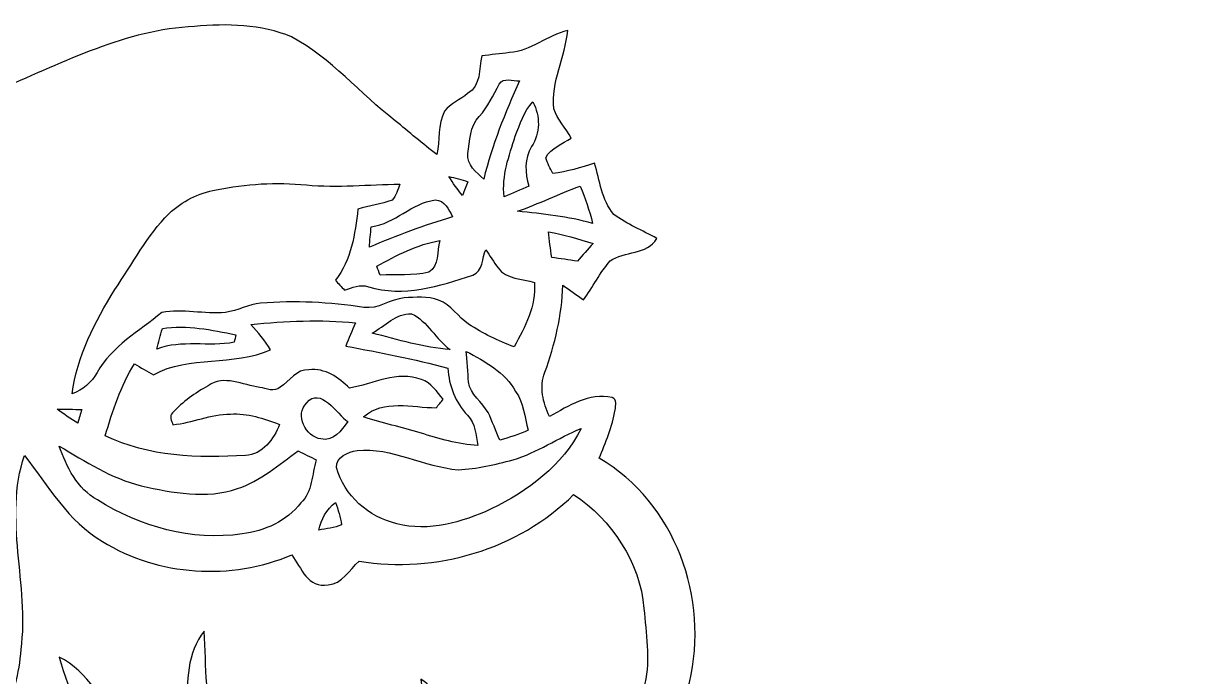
# Model space of a CAD drawing. Header units: centimetres. Extents: x -12.5 to 12.9, y -14.4 to 14.3.
# Drawn here: x -2.39 to 12.89, y 5.81 to 14.29 of the extents above; entities that cross this region are included whole.
import ezdxf

# ---------------------------------------------------------------- set-up
doc = ezdxf.new("R2010")
doc.units = ezdxf.units.CM
doc.header["$MEASUREMENT"] = 0
doc.layers.add('Layer 1', color=7, linetype='Continuous')

msp = doc.modelspace()

# ---------------------------------------------------------------- linework, layer by layer
at = {"layer": 'Layer 1', "color": 251}
for points, knots in [([(-0.16545, 14.25011), (0.25718, 14.2875), (0.70026, 14.27974), (1.09749, 14.11358), (1.09749, 14.11358), (1.61078, 13.837), (1.98684, 13.3791), (2.44193, 13.02491), (2.44193, 13.02491), (2.62396, 12.88027), (2.79717, 12.72434), (2.98485, 12.58641), (2.98485, 12.58641), (3.01943, 12.77161), (2.99649, 12.97552), (3.08187, 13.14838), (3.08187, 13.14838), (3.15983, 13.25069), (3.28789, 13.29655), (3.38349, 13.37945), (3.38349, 13.37945), (3.55988, 13.47717), (3.52707, 13.69907), (3.56799, 13.86734), (3.56799, 13.86734), (3.68617, 13.88357), (3.80682, 13.8938), (3.92536, 13.91073), (3.92536, 13.91073), (4.20546, 13.92449), (4.41501, 14.13933), (4.68312, 14.19578), (4.68312, 14.19578), (4.65279, 13.85041), (4.46193, 13.53185), (4.50286, 13.17907), (4.50286, 13.17907), (4.54801, 13.03761), (4.65984, 12.93001), (4.72934, 12.79984), (4.72934, 12.79984), (4.61433, 12.72293), (4.46511, 12.67354), (4.39773, 12.54372), (4.39773, 12.54372), (4.41889, 12.47211), (4.45594, 12.40649), (4.48874, 12.33946), (4.48874, 12.33946), (4.67431, 12.36451), (4.85528, 12.41425), (5.03237, 12.47493), (5.03237, 12.47493), (5.09764, 12.24844), (5.1241, 11.9955), (5.28179, 11.80924), (5.28179, 11.80924), (5.45183, 11.67836), (5.65538, 11.60074), (5.84165, 11.49632), (5.84165, 11.49632), (5.71112, 11.27689), (5.42184, 11.33792), (5.23487, 11.20458), (5.23487, 11.20458), (5.10046, 11.04971), (5.00768, 10.8652), (4.88985, 10.69834), (4.88985, 10.69834), (4.79989, 10.76113), (4.70994, 10.82463), (4.62068, 10.88743), (4.62068, 10.88743), (4.60763, 10.49972), (4.51732, 10.12119), (4.38573, 9.75783), (4.38573, 9.75783), (4.31165, 9.56769), (4.3628, 9.36378), (4.445, 9.18527), (4.445, 9.18527), (4.69724, 9.32074), (4.95723, 9.49713), (5.26133, 9.43187), (5.26133, 9.43187), (5.32941, 9.4047), (5.30437, 9.32815), (5.29872, 9.27206), (5.29872, 9.27206), (5.2638, 9.05157), (5.17102, 8.84837), (5.09341, 8.64094), (5.09341, 8.64094), (6.07836, 8.07085), (6.52709, 6.81355), (6.26286, 5.72982), (6.26286, 5.72982), (6.18525, 5.40879), (6.01486, 5.12163), (5.87975, 4.82353), (5.87975, 4.82353), (6.03038, 4.64079), (6.19019, 4.45982), (6.28403, 4.23933), (6.28403, 4.23933), (6.36658, 3.99874), (6.36587, 3.73944), (6.35494, 3.48827), (6.35494, 3.48827), (6.61705, 3.40289), (6.88411, 3.29883), (7.07672, 3.09174), (7.07672, 3.09174), (7.23512, 2.92629), (7.31555, 2.70087), (7.48242, 2.54353), (7.48242, 2.54353), (7.69338, 2.41512), (7.96008, 2.43558), (8.18092, 2.32763), (8.18092, 2.32763), (8.40422, 2.2158), (8.60672, 2.06692), (8.82262, 1.94098), (8.82262, 1.94098), (8.98807, 2.13536), (9.13941, 2.34209), (9.32109, 2.52201), (9.32109, 2.52201), (9.45515, 2.60703), (9.62519, 2.63066), (9.73984, 2.74708), (9.73984, 2.74708), (10.03864, 3.09668), (10.18963, 3.53836), (10.31452, 3.97334), (10.31452, 3.97334), (10.35614, 4.1208), (10.43481, 4.28484), (10.59603, 4.32823), (10.59603, 4.32823), (10.8204, 4.37444), (11.05359, 4.32118), (11.26455, 4.24039), (11.26455, 4.24039), (12.23292, 3.82729), (12.88874, 2.73826), (12.74198, 1.68593), (12.74198, 1.68593), (12.73104, 1.56422), (12.6111, 1.49648), (12.50068, 1.47849), (12.50068, 1.47849), (12.29783, 1.46614), (12.09534, 1.59067), (11.89637, 1.50883), (11.89637, 1.50883), (11.63073, 1.40829), (11.35521, 1.31868), (11.11638, 1.1617), (11.11638, 1.1617), (10.95939, 0.96485), (10.85039, 0.73272), (10.69446, 0.53411), (10.69446, 0.53411), (10.61402, 0.27728), (10.6747, -0.02364), (10.52689, -0.26211), (10.52689, -0.26211), (10.40306, -0.50094), (10.16035, -0.62865), (9.95927, -0.78987), (9.95927, -0.78987), (9.84038, -0.91264), (9.76171, -1.06786), (9.66505, -1.20791), (9.66505, -1.20791), (9.25548, -1.15535), (8.95985, -0.81139), (8.55027, -0.76729), (8.55027, -0.76729), (8.35413, -0.77682), (8.17386, -0.87524), (7.98795, -0.93028), (7.98795, -0.93028), (7.74312, -0.98954), (7.58437, -1.19662), (7.38893, -1.33879), (7.38893, -1.33879), (7.41892, -1.96885), (7.58049, -2.5908), (7.52581, -3.22474), (7.52581, -3.22474), (7.48101, -3.5493), (7.33566, -3.86927), (7.09577, -4.0954), (7.09577, -4.0954), (6.84671, -4.29119), (6.54262, -4.39596), (6.26039, -4.53178), (6.26039, -4.53178), (5.71994, -4.77238), (5.1816, -5.01932), (4.62492, -5.22005), (4.62492, -5.22005), (4.34269, -5.31848), (4.0446, -5.36187), (3.76343, -5.46241), (3.76343, -5.46241), (3.4611, -5.59259), (3.35633, -5.93196), (3.19899, -6.19513), (3.19899, -6.19513), (3.07693, -6.3052), (3.18135, -6.42937), (3.2318, -6.53662), (3.2318, -6.53662), (3.43747, -6.90316), (3.55671, -7.31273), (3.63255, -7.72407), (3.63255, -7.72407), (3.65407, -7.9562), (3.75461, -8.24371), (3.56376, -8.43315), (3.56376, -8.43315), (3.27942, -8.74854), (2.99508, -9.06392), (2.70439, -9.37331), (2.70439, -9.37331), (2.54282, -9.52394), (2.62961, -9.77441), (2.60456, -9.96738), (2.60456, -9.96738), (2.59397, -10.22667), (2.33151, -10.40447), (2.35409, -10.67223), (2.35409, -10.67223), (2.31422, -11.09204), (2.47474, -11.49068), (2.70263, -11.83358), (2.70263, -11.83358), (2.88537, -12.12144), (2.83457, -12.50632), (3.06141, -12.77514), (3.06141, -12.77514), (3.43817, -13.21752), (3.25543, -13.99046), (2.73121, -14.23176), (2.73121, -14.23176), (2.35232, -14.41379), (1.89936, -14.40674), (1.50883, -14.26351), (1.50883, -14.26351), (1.29822, -14.18943), (1.08056, -14.09947), (0.94615, -13.91038), (0.94615, -13.91038), (0.83256, -13.7227), (0.79481, -13.50186), (0.69532, -13.30748), (0.69532, -13.30748), (0.46143, -12.84217), (0.04092, -12.51197), (-0.37183, -12.21211), (-0.37183, -12.21211), (-0.36654, -11.95634), (-0.37641, -11.69987), (-0.33373, -11.44693), (-0.33373, -11.44693), (-0.25753, -11.11109), (0.00847, -10.85003), (0.06456, -10.50784), (0.06456, -10.50784), (0.07444, -10.34133), (-0.02328, -10.19492), (-0.11571, -10.06616), (-0.11571, -10.06616), (-0.2861, -9.83474), (-0.42404, -9.5818), (-0.58279, -9.34297), (-0.58279, -9.34297), (-0.73166, -9.52923), (-0.91123, -9.70421), (-1.00401, -9.92717), (-1.00401, -9.92717), (-1.04951, -10.26583), (-1.05445, -10.61014), (-1.06186, -10.95199), (-1.06186, -10.95199), (-1.01776, -11.17036), (-0.85231, -11.34639), (-0.81668, -11.56864), (-0.81668, -11.56864), (-0.78423, -11.83322), (-0.76553, -12.10028), (-0.76165, -12.36733), (-0.76165, -12.36733), (-0.762, -12.43189), (-0.76094, -12.50774), (-0.81351, -12.55501), (-0.81351, -12.55501), (-1.05763, -12.75927), (-1.34303, -12.91449), (-1.55893, -13.15191), (-1.55893, -13.15191), (-1.77483, -13.39497), (-1.97838, -13.65567), (-2.10538, -13.95765), (-2.10538, -13.95765), (-2.74779, -14.08571), (-3.40148, -14.14604), (-4.05483, -14.18167), (-4.05483, -14.18167), (-4.31059, -14.22118), (-4.53319, -14.06842), (-4.7438, -13.95236), (-4.7438, -13.95236), (-4.78402, -13.75304), (-4.82529, -13.55584), (-4.85669, -13.35546), (-4.85669, -13.35546), (-4.48839, -13.09264), (-4.05095, -12.89579), (-3.78742, -12.51303), (-3.78742, -12.51303), (-3.61068, -12.13556), (-3.54965, -11.71681), (-3.46251, -11.31252), (-3.46251, -11.31252), (-3.36938, -10.83592), (-3.30271, -10.32228), (-3.46781, -9.85485), (-3.46781, -9.85485), (-3.69641, -9.27382), (-4.3113, -9.01771), (-4.75051, -8.63071), (-4.75051, -8.63071), (-4.84293, -8.57074), (-4.85281, -8.43915), (-4.84823, -8.3439), (-4.84823, -8.3439), (-4.87504, -7.66163), (-4.84752, -6.96948), (-4.67501, -6.30626), (-4.67501, -6.30626), (-4.94101, -6.08154), (-5.15549, -5.79826), (-5.43736, -5.594), (-5.43736, -5.594), (-5.71288, -5.48852), (-6.00992, -5.43525), (-6.26357, -5.2772), (-6.26357, -5.2772), (-6.93103, -4.93571), (-7.55756, -4.52014), (-8.1347, -4.04178), (-8.1347, -4.04178), (-8.38659, -3.81882), (-8.54957, -3.51719), (-8.76829, -3.26496), (-8.76829, -3.26496), (-9.18774, -2.77566), (-9.5825, -2.2539), (-9.84532, -1.66229), (-9.84532, -1.66229), (-9.94198, -1.28517), (-9.85626, -0.88865), (-9.88836, -0.50553), (-9.88836, -0.50553), (-9.90741, -0.31538), (-10.07004, -0.19509), (-10.19281, -0.06809), (-10.19281, -0.06809), (-10.52019, 0.27517), (-10.93858, 0.57185), (-11.0938, 1.0414), (-11.0938, 1.0414), (-11.22433, 1.37336), (-11.19611, 1.76177), (-11.41765, 2.0574), (-11.41765, 2.0574), (-11.59087, 2.28671), (-11.84875, 2.43029), (-12.07876, 2.59468), (-12.07876, 2.59468), (-12.09322, 2.95875), (-12.11933, 3.32246), (-12.1091, 3.68653), (-12.1091, 3.68653), (-12.10063, 3.90737), (-12.04807, 4.13032), (-12.09111, 4.35046), (-12.09111, 4.35046), (-12.16378, 4.66443), (-12.34934, 4.93395), (-12.48692, 5.22041), (-12.48692, 5.22041), (-12.54478, 5.33718), (-12.51761, 5.47476), (-12.47634, 5.59259), (-12.47634, 5.59259), (-12.38709, 5.8353), (-12.26608, 6.0646), (-12.15637, 6.29849), (-12.15637, 6.29849), (-11.59792, 7.52157), (-11.09874, 8.79934), (-10.2362, 9.8492), (-10.2362, 9.8492), (-10.1159, 10.01959), (-9.88378, 9.98573), (-9.70421, 10.02665), (-9.70421, 10.02665), (-9.13765, 10.09403), (-8.66881, 10.44011), (-8.20491, 10.74138), (-8.20491, 10.74138), (-7.86271, 10.81334), (-7.53075, 10.63872), (-7.21219, 10.53818), (-7.21219, 10.53818), (-6.53627, 10.40447), (-5.83106, 10.51666), (-5.1629, 10.33004), (-5.1629, 10.33004), (-4.86939, 10.281), (-4.60304, 10.14589), (-4.34481, 10.00478), (-4.34481, 10.00478), (-4.12574, 10.87861), (-3.98145, 11.77502), (-3.66007, 12.61921), (-3.66007, 12.61921), (-3.51402, 13.06512), (-3.04941, 13.2715), (-2.65677, 13.45036), (-2.65677, 13.45036), (-1.85385, 13.78726), (-1.05304, 14.20812), (-0.16545, 14.25011), (-0.16545, 14.25011), (-0.16545, 14.25011), (-0.16545, 14.25011), (-0.16545, 14.25011)], [0, 0, 0, 0, 0.00892857, 0.00892857, 0.00892857, 0.00892857, 0.01785714, 0.01785714, 0.01785714, 0.01785714, 0.02678571, 0.02678571, 0.02678571, 0.02678571, 0.03571429, 0.03571429, 0.03571429, 0.03571429, 0.04464286, 0.04464286, 0.04464286, 0.04464286, 0.05357143, 0.05357143, 0.05357143, 0.05357143, 0.0625, 0.0625, 0.0625, 0.0625, 0.07142857, 0.07142857, 0.07142857, 0.07142857, 0.08035714, 0.08035714, 0.08035714, 0.08035714, 0.08928571, 0.08928571, 0.08928571, 0.08928571, 0.09821429, 0.09821429, 0.09821429, 0.09821429, 0.10714286, 0.10714286, 0.10714286, 0.10714286, 0.11607143, 0.11607143, 0.11607143, 0.11607143, 0.125, 0.125, 0.125, 0.125, 0.13392857, 0.13392857, 0.13392857, 0.13392857, 0.14285714, 0.14285714, 0.14285714, 0.14285714, 0.15178571, 0.15178571, 0.15178571, 0.15178571, 0.16071429, 0.16071429, 0.16071429, 0.16071429, 0.16964286, 0.16964286, 0.16964286, 0.16964286, 0.17857143, 0.17857143, 0.17857143, 0.17857143, 0.1875, 0.1875, 0.1875, 0.1875, 0.19642857, 0.19642857, 0.19642857, 0.19642857, 0.20535714, 0.20535714, 0.20535714, 0.20535714, 0.21428571, 0.21428571, 0.21428571, 0.21428571, 0.22321429, 0.22321429, 0.22321429, 0.22321429, 0.23214286, 0.23214286, 0.23214286, 0.23214286, 0.24107143, 0.24107143, 0.24107143, 0.24107143, 0.25, 0.25, 0.25, 0.25, 0.25892857, 0.25892857, 0.25892857, 0.25892857, 0.26785714, 0.26785714, 0.26785714, 0.26785714, 0.27678571, 0.27678571, 0.27678571, 0.27678571, 0.28571429, 0.28571429, 0.28571429, 0.28571429, 0.29464286, 0.29464286, 0.29464286, 0.29464286, 0.30357143, 0.30357143, 0.30357143, 0.30357143, 0.3125, 0.3125, 0.3125, 0.3125, 0.32142857, 0.32142857, 0.32142857, 0.32142857, 0.33035714, 0.33035714, 0.33035714, 0.33035714, 0.33928571, 0.33928571, 0.33928571, 0.33928571, 0.34821429, 0.34821429, 0.34821429, 0.34821429, 0.35714286, 0.35714286, 0.35714286, 0.35714286, 0.36607143, 0.36607143, 0.36607143, 0.36607143, 0.375, 0.375, 0.375, 0.375, 0.38392857, 0.38392857, 0.38392857, 0.38392857, 0.39285714, 0.39285714, 0.39285714, 0.39285714, 0.40178571, 0.40178571, 0.40178571, 0.40178571, 0.41071429, 0.41071429, 0.41071429, 0.41071429, 0.41964286, 0.41964286, 0.41964286, 0.41964286, 0.42857143, 0.42857143, 0.42857143, 0.42857143, 0.4375, 0.4375, 0.4375, 0.4375, 0.44642857, 0.44642857, 0.44642857, 0.44642857, 0.45535714, 0.45535714, 0.45535714, 0.45535714, 0.46428571, 0.46428571, 0.46428571, 0.46428571, 0.47321429, 0.47321429, 0.47321429, 0.47321429, 0.48214286, 0.48214286, 0.48214286, 0.48214286, 0.49107143, 0.49107143, 0.49107143, 0.49107143, 0.5, 0.5, 0.5, 0.5, 0.50892857, 0.50892857, 0.50892857, 0.50892857, 0.51785714, 0.51785714, 0.51785714, 0.51785714, 0.52678571, 0.52678571, 0.52678571, 0.52678571, 0.53571429, 0.53571429, 0.53571429, 0.53571429, 0.54464286, 0.54464286, 0.54464286, 0.54464286, 0.55357143, 0.55357143, 0.55357143, 0.55357143, 0.5625, 0.5625, 0.5625, 0.5625, 0.57142857, 0.57142857, 0.57142857, 0.57142857, 0.58035714, 0.58035714, 0.58035714, 0.58035714, 0.58928571, 0.58928571, 0.58928571, 0.58928571, 0.59821429, 0.59821429, 0.59821429, 0.59821429, 0.60714286, 0.60714286, 0.60714286, 0.60714286, 0.61607143, 0.61607143, 0.61607143, 0.61607143, 0.625, 0.625, 0.625, 0.625, 0.63392857, 0.63392857, 0.63392857, 0.63392857, 0.64285714, 0.64285714, 0.64285714, 0.64285714, 0.65178571, 0.65178571, 0.65178571, 0.65178571, 0.66071429, 0.66071429, 0.66071429, 0.66071429, 0.66964286, 0.66964286, 0.66964286, 0.66964286, 0.67857143, 0.67857143, 0.67857143, 0.67857143, 0.6875, 0.6875, 0.6875, 0.6875, 0.69642857, 0.69642857, 0.69642857, 0.69642857, 0.70535714, 0.70535714, 0.70535714, 0.70535714, 0.71428571, 0.71428571, 0.71428571, 0.71428571, 0.72321429, 0.72321429, 0.72321429, 0.72321429, 0.73214286, 0.73214286, 0.73214286, 0.73214286, 0.74107143, 0.74107143, 0.74107143, 0.74107143, 0.75, 0.75, 0.75, 0.75, 0.75892857, 0.75892857, 0.75892857, 0.75892857, 0.76785714, 0.76785714, 0.76785714, 0.76785714, 0.77678571, 0.77678571, 0.77678571, 0.77678571, 0.78571429, 0.78571429, 0.78571429, 0.78571429, 0.79464286, 0.79464286, 0.79464286, 0.79464286, 0.80357143, 0.80357143, 0.80357143, 0.80357143, 0.8125, 0.8125, 0.8125, 0.8125, 0.82142857, 0.82142857, 0.82142857, 0.82142857, 0.83035714, 0.83035714, 0.83035714, 0.83035714, 0.83928571, 0.83928571, 0.83928571, 0.83928571, 0.84821429, 0.84821429, 0.84821429, 0.84821429, 0.85714286, 0.85714286, 0.85714286, 0.85714286, 0.86607143, 0.86607143, 0.86607143, 0.86607143, 0.875, 0.875, 0.875, 0.875, 0.88392857, 0.88392857, 0.88392857, 0.88392857, 0.89285714, 0.89285714, 0.89285714, 0.89285714, 0.90178571, 0.90178571, 0.90178571, 0.90178571, 0.91071429, 0.91071429, 0.91071429, 0.91071429, 0.91964286, 0.91964286, 0.91964286, 0.91964286, 0.92857143, 0.92857143, 0.92857143, 0.92857143, 0.9375, 0.9375, 0.9375, 0.9375, 0.94642857, 0.94642857, 0.94642857, 0.94642857, 0.95535714, 0.95535714, 0.95535714, 0.95535714, 0.96428571, 0.96428571, 0.96428571, 0.96428571, 0.97321429, 0.97321429, 0.97321429, 0.97321429, 0.98214286, 0.98214286, 0.98214286, 0.98214286, 1, 1, 1, 1]), ([(3.79412, 13.50151), (3.71369, 13.35722), (3.64807, 13.20377), (3.53342, 13.08135), (3.53342, 13.08135), (3.41171, 12.95224), (3.40924, 12.76456), (3.3849, 12.59805), (3.3849, 12.59805), (3.36867, 12.45306), (3.50026, 12.35463), (3.59269, 12.26467), (3.59269, 12.26467), (3.69605, 12.70917), (3.87209, 13.12827), (4.05765, 13.54314), (4.05765, 13.54314), (3.97193, 13.53573), (3.84669, 13.59535), (3.79412, 13.50151), (3.79412, 13.50151), (3.79412, 13.50151), (3.79412, 13.50151), (3.79412, 13.50151)], [0, 0, 0, 0, 0.14285714, 0.14285714, 0.14285714, 0.14285714, 0.28571429, 0.28571429, 0.28571429, 0.28571429, 0.42857143, 0.42857143, 0.42857143, 0.42857143, 0.57142857, 0.57142857, 0.57142857, 0.57142857, 0.71428571, 0.71428571, 0.71428571, 0.71428571, 1, 1, 1, 1]), ([(4.23122, 13.26903), (4.11198, 13.14662), (4.06083, 12.97975), (4.00262, 12.82347), (4.00262, 12.82347), (3.91971, 12.56982), (3.82552, 12.31018), (3.85621, 12.03854), (3.85621, 12.03854), (3.96593, 12.0777), (4.07176, 12.12815), (4.1783, 12.17683), (4.1783, 12.17683), (4.12926, 12.34687), (4.1148, 12.53208), (4.21358, 12.68871), (4.21358, 12.68871), (4.32752, 12.86334), (4.32823, 13.08453), (4.23122, 13.26903), (4.23122, 13.26903), (4.23122, 13.26903), (4.23122, 13.26903), (4.23122, 13.26903)], [0, 0, 0, 0, 0.14285714, 0.14285714, 0.14285714, 0.14285714, 0.28571429, 0.28571429, 0.28571429, 0.28571429, 0.42857143, 0.42857143, 0.42857143, 0.42857143, 0.57142857, 0.57142857, 0.57142857, 0.57142857, 0.71428571, 0.71428571, 0.71428571, 0.71428571, 1, 1, 1, 1]), ([(0.11747, 12.12674), (-0.11077, 12.08722), (-0.32703, 11.97822), (-0.4953, 11.81947), (-0.4953, 11.81947), (-0.78246, 11.53089), (-0.9719, 11.16542), (-1.19944, 10.83204), (-1.19944, 10.83204), (-1.45627, 10.41612), (-1.68839, 9.96844), (-1.75366, 9.47773), (-1.75366, 9.47773), (-1.61537, 9.52853), (-1.50001, 9.62484), (-1.43087, 9.75607), (-1.43087, 9.75607), (-1.23402, 10.09474), (-0.88547, 10.29511), (-0.58843, 10.53394), (-0.58843, 10.53394), (-0.31891, 10.58545), (-0.03634, 10.5089), (0.23883, 10.53536), (0.23883, 10.53536), (0.39405, 10.5604), (0.53693, 10.63801), (0.69462, 10.65459), (0.69462, 10.65459), (1.14053, 10.69128), (1.59173, 10.66941), (2.03412, 10.60168), (2.03412, 10.60168), (2.21968, 10.57099), (2.37807, 10.70963), (2.5594, 10.72444), (2.5594, 10.72444), (2.70686, 10.73291), (2.86314, 10.74914), (3.00531, 10.69587), (3.00531, 10.69587), (3.1683, 10.63907), (3.25614, 10.47538), (3.39584, 10.3826), (3.39584, 10.3826), (3.58246, 10.26442), (3.78037, 10.16176), (3.98921, 10.08944), (3.98921, 10.08944), (4.12785, 10.34662), (4.27461, 10.62073), (4.25097, 10.92235), (4.25097, 10.92235), (4.09646, 10.98303), (3.88197, 10.95657), (3.78178, 11.11462), (3.78178, 11.11462), (3.72004, 11.18764), (3.67206, 11.27054), (3.62021, 11.35027), (3.62021, 11.35027), (3.56905, 11.24514), (3.58316, 11.06805), (3.45052, 11.02078), (3.45052, 11.02078), (3.02048, 10.87402), (2.54635, 10.73044), (2.09338, 10.86873), (2.09338, 10.86873), (1.98826, 10.90895), (1.88383, 10.85321), (1.78435, 10.82358), (1.78435, 10.82358), (1.74449, 10.86697), (1.70462, 10.91036), (1.66546, 10.9534), (1.66546, 10.9534), (1.87537, 11.21622), (1.92052, 11.55418), (1.95756, 11.87803), (1.95756, 11.87803), (2.10467, 11.92248), (2.25919, 11.93906), (2.40312, 11.99374), (2.40312, 11.99374), (2.45604, 12.05159), (2.47579, 12.13062), (2.50366, 12.20188), (2.50366, 12.20188), (2.09903, 12.198), (1.69369, 12.15319), (1.2894, 12.19129), (1.2894, 12.19129), (0.89853, 12.23045), (0.502, 12.20611), (0.11747, 12.12674), (0.11747, 12.12674), (0.11747, 12.12674), (0.11747, 12.12674), (0.11747, 12.12674)], [0, 0, 0, 0, 0.03846154, 0.03846154, 0.03846154, 0.03846154, 0.07692308, 0.07692308, 0.07692308, 0.07692308, 0.11538462, 0.11538462, 0.11538462, 0.11538462, 0.15384615, 0.15384615, 0.15384615, 0.15384615, 0.19230769, 0.19230769, 0.19230769, 0.19230769, 0.23076923, 0.23076923, 0.23076923, 0.23076923, 0.26923077, 0.26923077, 0.26923077, 0.26923077, 0.30769231, 0.30769231, 0.30769231, 0.30769231, 0.34615385, 0.34615385, 0.34615385, 0.34615385, 0.38461538, 0.38461538, 0.38461538, 0.38461538, 0.42307692, 0.42307692, 0.42307692, 0.42307692, 0.46153846, 0.46153846, 0.46153846, 0.46153846, 0.5, 0.5, 0.5, 0.5, 0.53846154, 0.53846154, 0.53846154, 0.53846154, 0.57692308, 0.57692308, 0.57692308, 0.57692308, 0.61538462, 0.61538462, 0.61538462, 0.61538462, 0.65384615, 0.65384615, 0.65384615, 0.65384615, 0.69230769, 0.69230769, 0.69230769, 0.69230769, 0.73076923, 0.73076923, 0.73076923, 0.73076923, 0.76923077, 0.76923077, 0.76923077, 0.76923077, 0.80769231, 0.80769231, 0.80769231, 0.80769231, 0.84615385, 0.84615385, 0.84615385, 0.84615385, 0.88461538, 0.88461538, 0.88461538, 0.88461538, 0.92307692, 0.92307692, 0.92307692, 0.92307692, 1, 1, 1, 1]), ([(3.13937, 12.30101), (3.19229, 12.21493), (3.25085, 12.13273), (3.31646, 12.05547), (3.31646, 12.05547), (3.33939, 12.11474), (3.36197, 12.17401), (3.38455, 12.23363), (3.38455, 12.23363), (3.30376, 12.25973), (3.22192, 12.28196), (3.13937, 12.30101), (3.13937, 12.30101), (3.13937, 12.30101), (3.13937, 12.30101), (3.13937, 12.30101)], [0, 0, 0, 0, 0.2, 0.2, 0.2, 0.2, 0.4, 0.4, 0.4, 0.4, 0.6, 0.6, 0.6, 0.6, 1, 1, 1, 1]), ([(4.03154, 11.84875), (4.35963, 11.81876), (4.68806, 11.7789), (5.00662, 11.69211), (5.00662, 11.69211), (4.96676, 11.85757), (4.9082, 12.01773), (4.84611, 12.17577), (4.84611, 12.17577), (4.56918, 12.08052), (4.30812, 11.94541), (4.03154, 11.84875), (4.03154, 11.84875), (4.03154, 11.84875), (4.03154, 11.84875), (4.03154, 11.84875)], [0, 0, 0, 0, 0.2, 0.2, 0.2, 0.2, 0.4, 0.4, 0.4, 0.4, 0.6, 0.6, 0.6, 0.6, 1, 1, 1, 1]), ([(2.96157, 11.99691), (2.65359, 11.95529), (2.44263, 11.68929), (2.13148, 11.64872), (2.13148, 11.64872), (2.12125, 11.55982), (2.11208, 11.47057), (2.10644, 11.38096), (2.10644, 11.38096), (2.45816, 11.53724), (2.82081, 11.66424), (3.18841, 11.77819), (3.18841, 11.77819), (3.13514, 11.86956), (3.08751, 11.99656), (2.96157, 11.99691), (2.96157, 11.99691), (2.96157, 11.99691), (2.96157, 11.99691), (2.96157, 11.99691)], [0, 0, 0, 0, 0.16666667, 0.16666667, 0.16666667, 0.16666667, 0.33333333, 0.33333333, 0.33333333, 0.33333333, 0.5, 0.5, 0.5, 0.5, 0.66666667, 0.66666667, 0.66666667, 0.66666667, 1, 1, 1, 1]), ([(2.2038, 11.13684), (2.21791, 11.09804), (2.23238, 11.05888), (2.24649, 11.01972), (2.24649, 11.01972), (2.45569, 11.03207), (2.67229, 11.00984), (2.87796, 11.05782), (2.87796, 11.05782), (3.02048, 11.13437), (2.97956, 11.33581), (3.02048, 11.46775), (3.02048, 11.46775), (2.72662, 11.41942), (2.46168, 11.27831), (2.2038, 11.13684), (2.2038, 11.13684), (2.2038, 11.13684), (2.2038, 11.13684), (2.2038, 11.13684)], [0, 0, 0, 0, 0.16666667, 0.16666667, 0.16666667, 0.16666667, 0.33333333, 0.33333333, 0.33333333, 0.33333333, 0.5, 0.5, 0.5, 0.5, 0.66666667, 0.66666667, 0.66666667, 0.66666667, 1, 1, 1, 1]), ([(4.43265, 11.58311), (4.44465, 11.47198), (4.45876, 11.36191), (4.47534, 11.25079), (4.47534, 11.25079), (4.58541, 11.23386), (4.69688, 11.21657), (4.80801, 11.20034), (4.80801, 11.20034), (4.87574, 11.27725), (4.94383, 11.35415), (5.01156, 11.43176), (5.01156, 11.43176), (4.82141, 11.4935), (4.62809, 11.54324), (4.43265, 11.58311), (4.43265, 11.58311), (4.43265, 11.58311), (4.43265, 11.58311), (4.43265, 11.58311)], [0, 0, 0, 0, 0.16666667, 0.16666667, 0.16666667, 0.16666667, 0.33333333, 0.33333333, 0.33333333, 0.33333333, 0.5, 0.5, 0.5, 0.5, 0.66666667, 0.66666667, 0.66666667, 0.66666667, 1, 1, 1, 1]), ([(0.56727, 10.38013), (0.65793, 10.2743), (0.75389, 10.17129), (0.82444, 10.05029), (0.82444, 10.05029), (0.33902, 9.83121), (-0.22966, 9.98784), (-0.69709, 9.72608), (-0.69709, 9.72608), (-0.77964, 9.7723), (-0.86113, 9.81957), (-0.94298, 9.86649), (-0.94298, 9.86649), (-1.12607, 9.58074), (-1.22767, 9.25724), (-1.32362, 8.9348), (-1.32362, 8.9348), (-0.76482, 8.65822), (-0.11289, 8.64164), (0.49706, 8.67727), (0.49706, 8.67727), (0.72073, 8.68751), (0.8636, 8.89106), (0.9398, 9.08085), (0.9398, 9.08085), (0.73625, 9.15811), (0.52211, 9.22937), (0.30198, 9.21632), (0.30198, 9.21632), (0.04516, 9.21526), (-0.19121, 9.10061), (-0.4445, 9.07768), (-0.4445, 9.07768), (-0.46073, 9.12707), (-0.49636, 9.1888), (-0.44873, 9.23255), (-0.44873, 9.23255), (-0.31926, 9.37719), (-0.15381, 9.48796), (0.01341, 9.58427), (0.01341, 9.58427), (0.21449, 9.72891), (0.46849, 9.59414), (0.68368, 9.56134), (0.68368, 9.56134), (0.76976, 9.54687), (0.87312, 9.49501), (0.94862, 9.56451), (0.94862, 9.56451), (1.06927, 9.64318), (1.16029, 9.79981), (1.3208, 9.79135), (1.3208, 9.79135), (1.53317, 9.81604), (1.70603, 9.69045), (1.84856, 9.55146), (1.84856, 9.55146), (2.15618, 9.60473), (2.46803, 9.7857), (2.78306, 9.66435), (2.78306, 9.66435), (2.91042, 9.62413), (2.98344, 9.50383), (3.06634, 9.40788), (3.06634, 9.40788), (3.03565, 9.37119), (3.00531, 9.3345), (2.97498, 9.29781), (2.97498, 9.29781), (2.66277, 9.29922), (2.28953, 9.41105), (2.032, 9.17963), (2.032, 9.17963), (2.27295, 9.09602), (2.52448, 9.04981), (2.76754, 8.97149), (2.76754, 8.97149), (3.01061, 8.89282), (3.25861, 8.82403), (3.51472, 8.80604), (3.51472, 8.80604), (3.49568, 8.94574), (3.48086, 9.09285), (3.38067, 9.20009), (3.38067, 9.20009), (3.22368, 9.36696), (3.14113, 9.58286), (3.12491, 9.80969), (3.12491, 9.80969), (2.68923, 9.93528), (2.24367, 10.01324), (1.79952, 10.09826), (1.79952, 10.09826), (1.83868, 10.19986), (1.88277, 10.2997), (1.92652, 10.39954), (1.92652, 10.39954), (1.47496, 10.44928), (1.01812, 10.42106), (0.56727, 10.38013), (0.56727, 10.38013), (0.56727, 10.38013), (0.56727, 10.38013), (0.56727, 10.38013)], [0, 0, 0, 0, 0.03703704, 0.03703704, 0.03703704, 0.03703704, 0.07407407, 0.07407407, 0.07407407, 0.07407407, 0.11111111, 0.11111111, 0.11111111, 0.11111111, 0.14814815, 0.14814815, 0.14814815, 0.14814815, 0.18518519, 0.18518519, 0.18518519, 0.18518519, 0.22222222, 0.22222222, 0.22222222, 0.22222222, 0.25925926, 0.25925926, 0.25925926, 0.25925926, 0.2962963, 0.2962963, 0.2962963, 0.2962963, 0.33333333, 0.33333333, 0.33333333, 0.33333333, 0.37037037, 0.37037037, 0.37037037, 0.37037037, 0.40740741, 0.40740741, 0.40740741, 0.40740741, 0.44444444, 0.44444444, 0.44444444, 0.44444444, 0.48148148, 0.48148148, 0.48148148, 0.48148148, 0.51851852, 0.51851852, 0.51851852, 0.51851852, 0.55555556, 0.55555556, 0.55555556, 0.55555556, 0.59259259, 0.59259259, 0.59259259, 0.59259259, 0.62962963, 0.62962963, 0.62962963, 0.62962963, 0.66666667, 0.66666667, 0.66666667, 0.66666667, 0.7037037, 0.7037037, 0.7037037, 0.7037037, 0.74074074, 0.74074074, 0.74074074, 0.74074074, 0.77777778, 0.77777778, 0.77777778, 0.77777778, 0.81481481, 0.81481481, 0.81481481, 0.81481481, 0.85185185, 0.85185185, 0.85185185, 0.85185185, 0.88888889, 0.88888889, 0.88888889, 0.88888889, 0.92592593, 0.92592593, 0.92592593, 0.92592593, 1, 1, 1, 1]), ([(2.14454, 10.26724), (2.47826, 10.18081), (2.8127, 10.07851), (3.15807, 10.0524), (3.15807, 10.0524), (2.96792, 10.18117), (2.86561, 10.42423), (2.65218, 10.51842), (2.65218, 10.51842), (2.45639, 10.52548), (2.3047, 10.35826), (2.14454, 10.26724), (2.14454, 10.26724), (2.14454, 10.26724), (2.14454, 10.26724), (2.14454, 10.26724)], [0, 0, 0, 0, 0.2, 0.2, 0.2, 0.2, 0.4, 0.4, 0.4, 0.4, 0.6, 0.6, 0.6, 0.6, 1, 1, 1, 1]), ([(-0.58208, 10.32545), (-0.60748, 10.23691), (-0.63218, 10.14871), (-0.65264, 10.05911), (-0.65264, 10.05911), (-0.33161, 10.18399), (0.01976, 10.08415), (0.35243, 10.14836), (0.35243, 10.14836), (0.35736, 10.17305), (0.36759, 10.22174), (0.37289, 10.24608), (0.37289, 10.24608), (0.05821, 10.30852), (-0.26035, 10.37696), (-0.58208, 10.32545), (-0.58208, 10.32545), (-0.58208, 10.32545), (-0.58208, 10.32545), (-0.58208, 10.32545)], [0, 0, 0, 0, 0.16666667, 0.16666667, 0.16666667, 0.16666667, 0.33333333, 0.33333333, 0.33333333, 0.33333333, 0.5, 0.5, 0.5, 0.5, 0.66666667, 0.66666667, 0.66666667, 0.66666667, 1, 1, 1, 1]), ([(3.36515, 10.02912), (3.37256, 9.93034), (3.38737, 9.73349), (3.39478, 9.63471), (3.39478, 9.63471), (3.41559, 9.46785), (3.57082, 9.37154), (3.64949, 9.23431), (3.64949, 9.23431), (3.70417, 9.11825), (3.75073, 8.99795), (3.79942, 8.87836), (3.79942, 8.87836), (3.92642, 8.9094), (4.05059, 8.95279), (4.17019, 9.00642), (4.17019, 9.00642), (4.12291, 9.17575), (4.11198, 9.36166), (4.00614, 9.50912), (4.00614, 9.50912), (3.86856, 9.75924), (3.60786, 9.90036), (3.36515, 10.02912), (3.36515, 10.02912), (3.36515, 10.02912), (3.36515, 10.02912), (3.36515, 10.02912)], [0, 0, 0, 0, 0.125, 0.125, 0.125, 0.125, 0.25, 0.25, 0.25, 0.25, 0.375, 0.375, 0.375, 0.375, 0.5, 0.5, 0.5, 0.5, 0.625, 0.625, 0.625, 0.625, 0.75, 0.75, 0.75, 0.75, 1, 1, 1, 1]), ([(1.29399, 9.3599), (1.12712, 9.20821), (1.28341, 8.91822), (1.47638, 8.89212), (1.47638, 8.89212), (1.651, 8.8579), (1.73919, 9.00324), (1.82527, 9.11719), (1.82527, 9.11719), (1.69404, 9.21032), (1.46473, 9.58003), (1.29399, 9.3599), (1.29399, 9.3599), (1.29399, 9.3599), (1.29399, 9.3599), (1.29399, 9.3599)], [0, 0, 0, 0, 0.2, 0.2, 0.2, 0.2, 0.4, 0.4, 0.4, 0.4, 0.6, 0.6, 0.6, 0.6, 1, 1, 1, 1]), ([(-1.94628, 9.27876), (-1.86161, 9.21385), (-1.77306, 9.15388), (-1.68134, 9.0992), (-1.68134, 9.0992), (-1.66335, 9.15776), (-1.64571, 9.21597), (-1.62807, 9.27453), (-1.62807, 9.27453), (-1.73249, 9.27735), (-1.84503, 9.28088), (-1.94628, 9.27876), (-1.94628, 9.27876), (-1.94628, 9.27876), (-1.94628, 9.27876), (-1.94628, 9.27876)], [0, 0, 0, 0, 0.2, 0.2, 0.2, 0.2, 0.4, 0.4, 0.4, 0.4, 0.6, 0.6, 0.6, 0.6, 1, 1, 1, 1]), ([(3.97263, 8.62189), (3.7405, 8.55909), (3.50308, 8.50089), (3.26143, 8.49277), (3.26143, 8.49277), (2.81446, 8.5284), (2.4003, 8.78593), (1.94627, 8.7436), (1.94627, 8.7436), (1.83374, 8.72102), (1.67181, 8.65999), (1.68028, 8.52135), (1.68028, 8.52135), (1.77588, 8.15411), (2.10044, 7.87753), (2.46345, 7.79145), (2.46345, 7.79145), (2.87761, 7.68209), (3.31223, 7.81085), (3.68935, 7.98407), (3.68935, 7.98407), (4.16419, 8.21549), (4.6161, 8.5471), (4.85951, 9.02899), (4.85951, 9.02899), (4.55824, 8.90587), (4.28766, 8.71432), (3.97263, 8.62189), (3.97263, 8.62189), (3.97263, 8.62189), (3.97263, 8.62189), (3.97263, 8.62189)], [0, 0, 0, 0, 0.11111111, 0.11111111, 0.11111111, 0.11111111, 0.22222222, 0.22222222, 0.22222222, 0.22222222, 0.33333333, 0.33333333, 0.33333333, 0.33333333, 0.44444444, 0.44444444, 0.44444444, 0.44444444, 0.55555556, 0.55555556, 0.55555556, 0.55555556, 0.66666667, 0.66666667, 0.66666667, 0.66666667, 0.77777778, 0.77777778, 0.77777778, 0.77777778, 1, 1, 1, 1]), ([(-1.92299, 8.80075), (-1.82457, 8.53087), (-1.68875, 8.24371), (-1.42558, 8.10084), (-1.42558, 8.10084), (-0.87101, 7.75264), (-0.20073, 7.5625), (0.45508, 7.65986), (0.45508, 7.65986), (0.74542, 7.69549), (1.0354, 7.82567), (1.21708, 8.06132), (1.21708, 8.06132), (1.37054, 8.20491), (1.35749, 8.43421), (1.41746, 8.62012), (1.41746, 8.62012), (1.33879, 8.65928), (1.26012, 8.69844), (1.18145, 8.73725), (1.18145, 8.73725), (0.93133, 8.55557), (0.69144, 8.34813), (0.39441, 8.24724), (0.39441, 8.24724), (-0.01129, 8.10824), (-0.45156, 8.19221), (-0.85619, 8.28499), (-0.85619, 8.28499), (-1.24707, 8.37918), (-1.58221, 8.60002), (-1.92299, 8.80075), (-1.92299, 8.80075), (-1.92299, 8.80075), (-1.92299, 8.80075), (-1.92299, 8.80075)], [0, 0, 0, 0, 0.1, 0.1, 0.1, 0.1, 0.2, 0.2, 0.2, 0.2, 0.3, 0.3, 0.3, 0.3, 0.4, 0.4, 0.4, 0.4, 0.5, 0.5, 0.5, 0.5, 0.6, 0.6, 0.6, 0.6, 0.7, 0.7, 0.7, 0.7, 0.8, 0.8, 0.8, 0.8, 1, 1, 1, 1]), ([(-2.41723, 6.15703), (-2.43558, 5.85223), (-2.52307, 5.55801), (-2.61585, 5.26909), (-2.61585, 5.26909), (-2.69593, 5.02391), (-2.36502, 4.85105), (-2.45674, 4.61433), (-2.45674, 4.61433), (-2.51389, 4.42983), (-2.65007, 4.28272), (-2.71851, 4.10422), (-2.71851, 4.10422), (-2.71216, 3.98357), (-2.65712, 3.87279), (-2.62996, 3.75603), (-2.62996, 3.75603), (-2.68111, 3.76414), (-2.78342, 3.78001), (-2.83457, 3.78813), (-2.83457, 3.78813), (-3.09351, 4.07776), (-2.8067, 4.45911), (-2.86138, 4.79637), (-2.86138, 4.79637), (-3.04165, 4.65984), (-3.2579, 4.56494), (-3.4163, 4.40443), (-3.4163, 4.40443), (-3.51367, 3.91971), (-3.36797, 3.34857), (-2.96122, 3.0353), (-2.96122, 3.0353), (-2.80035, 2.89172), (-2.57916, 2.80035), (-2.36114, 2.8575), (-2.36114, 2.8575), (-2.02636, 2.91712), (-1.78506, 3.19864), (-1.66405, 3.50167), (-1.66405, 3.50167), (-1.52859, 3.86962), (-1.41076, 4.26332), (-1.48519, 4.65949), (-1.48519, 4.65949), (-1.53705, 5.15267), (-1.7967, 5.58906), (-1.92193, 6.06037), (-1.92193, 6.06037), (-1.54623, 5.86564), (-1.32821, 5.4804), (-1.18392, 5.09693), (-1.18392, 5.09693), (-0.98425, 4.5272), (-1.12219, 3.90878), (-1.31163, 3.35633), (-1.31163, 3.35633), (-1.4097, 3.13796), (-1.55293, 2.94287), (-1.66229, 2.72979), (-1.66229, 2.72979), (-1.48978, 2.53189), (-1.25801, 2.31846), (-0.9712, 2.37949), (-0.9712, 2.37949), (-0.6664, 2.35126), (-0.58385, 2.70404), (-0.35172, 2.82363), (-0.35172, 2.82363), (-0.17956, 2.95346), (0.04339, 2.8889), (0.23248, 2.83492), (0.23248, 2.83492), (0.05151, 2.62502), (-0.37641, 2.5968), (-0.33338, 2.24084), (-0.33338, 2.24084), (-0.38488, 2.07151), (-0.22013, 1.96215), (-0.08396, 1.92793), (-0.08396, 1.92793), (0.18627, 1.899), (0.47061, 2.0888), (0.54257, 2.35056), (0.54257, 2.35056), (0.60537, 2.79047), (0.40605, 3.19405), (0.22966, 3.58105), (0.22966, 3.58105), (-0.00141, 4.1656), (-0.3048, 4.75333), (-0.27834, 5.39962), (-0.27834, 5.39962), (-0.25153, 5.73828), (-0.26846, 6.11611), (-0.03916, 6.39586), (-0.03916, 6.39586), (-0.01058, 5.9376), (-0.03104, 5.46947), (0.11994, 5.02849), (0.11994, 5.02849), (0.27693, 4.34481), (0.71755, 3.78848), (1.07456, 3.20181), (1.07456, 3.20181), (1.44886, 3.20181), (1.83409, 3.169), (2.17487, 3.00073), (2.17487, 3.00073), (2.10361, 2.94252), (2.02706, 2.87091), (1.92687, 2.88854), (1.92687, 2.88854), (1.69721, 2.91077), (1.40935, 2.89525), (1.27, 2.67935), (1.27, 2.67935), (1.12607, 2.53012), (1.08938, 2.30082), (1.15394, 2.10714), (1.15394, 2.10714), (1.30916, 1.89089), (1.57339, 1.96074), (1.78611, 2.02318), (1.78611, 2.02318), (2.02741, 2.10432), (2.14454, 2.35338), (2.34985, 2.48814), (2.34985, 2.48814), (2.3689, 2.31493), (2.35409, 2.14136), (2.34562, 1.96779), (2.34562, 1.96779), (2.55199, 1.899), (2.76013, 1.97838), (2.96228, 2.02741), (2.96228, 2.02741), (2.86844, 2.28071), (2.76472, 2.53436), (2.73791, 2.80564), (2.73791, 2.80564), (2.70193, 3.43041), (2.99685, 4.01567), (2.97639, 4.63938), (2.97639, 4.63938), (3.01872, 5.03414), (2.80811, 5.38586), (2.77707, 5.77109), (2.77707, 5.77109), (2.9972, 5.63457), (3.09739, 5.37739), (3.16724, 5.13891), (3.16724, 5.13891), (3.26954, 4.81542), (3.18911, 4.47675), (3.1944, 4.14514), (3.1944, 4.14514), (3.1937, 3.60468), (3.13761, 3.03107), (3.37185, 2.52483), (3.37185, 2.52483), (3.45299, 2.36432), (3.5941, 2.20063), (3.78566, 2.18652), (3.78566, 2.18652), (3.87491, 2.18193), (4.05659, 2.21756), (4.03825, 2.34527), (4.03825, 2.34527), (4.05059, 2.62502), (3.89184, 2.85856), (3.81247, 3.11432), (3.81247, 3.11432), (3.95146, 3.06458), (4.08234, 2.98979), (4.18712, 2.88396), (4.18712, 2.88396), (4.27461, 2.75555), (4.33705, 2.61126), (4.40372, 2.47121), (4.40372, 2.47121), (4.65808, 2.51707), (4.94982, 2.66453), (4.98404, 2.94887), (4.98404, 2.94887), (4.95371, 3.25438), (4.65914, 3.4223), (4.39667, 3.50873), (4.39667, 3.50873), (4.51132, 3.72498), (4.78966, 3.66501), (4.959, 3.54683), (4.959, 3.54683), (5.07612, 3.48509), (5.19395, 3.32916), (5.34176, 3.40289), (5.34176, 3.40289), (5.715, 3.51331), (5.85893, 3.98286), (5.69242, 4.31694), (5.69242, 4.31694), (5.61305, 4.09928), (5.56719, 3.87174), (5.51603, 3.64631), (5.51603, 3.64631), (5.461, 3.65301), (5.40597, 3.65936), (5.35164, 3.66536), (5.35164, 3.66536), (5.34599, 3.98145), (5.32765, 4.30001), (5.37351, 4.61363), (5.37351, 4.61363), (5.46911, 4.98369), (5.64268, 5.33224), (5.68678, 5.71535), (5.68678, 5.71535), (5.75592, 6.03779), (5.70124, 6.36799), (5.67372, 6.69114), (5.67372, 6.69114), (5.62116, 7.29227), (5.25709, 7.83943), (4.76003, 8.16963), (4.76003, 8.16963), (4.03684, 7.45349), (2.97039, 7.14269), (1.97238, 7.30603), (1.97238, 7.30603), (1.85067, 7.19455), (1.75225, 7.00546), (1.57162, 6.99982), (1.57162, 6.99982), (1.30881, 6.94443), (1.22202, 7.22101), (1.09926, 7.38611), (1.09926, 7.38611), (0.31291, 7.05485), (-0.63465, 7.10918), (-1.36137, 7.5625), (-1.36137, 7.5625), (-1.80375, 7.8232), (-2.06939, 8.28111), (-2.37243, 8.67904), (-2.37243, 8.67904), (-2.65324, 7.85424), (-2.30258, 6.99629), (-2.41723, 6.15703), (-2.41723, 6.15703), (-2.41723, 6.15703), (-2.41723, 6.15703), (-2.41723, 6.15703)], [0, 0, 0, 0, 0.015625, 0.015625, 0.015625, 0.015625, 0.03125, 0.03125, 0.03125, 0.03125, 0.046875, 0.046875, 0.046875, 0.046875, 0.0625, 0.0625, 0.0625, 0.0625, 0.078125, 0.078125, 0.078125, 0.078125, 0.09375, 0.09375, 0.09375, 0.09375, 0.109375, 0.109375, 0.109375, 0.109375, 0.125, 0.125, 0.125, 0.125, 0.140625, 0.140625, 0.140625, 0.140625, 0.15625, 0.15625, 0.15625, 0.15625, 0.171875, 0.171875, 0.171875, 0.171875, 0.1875, 0.1875, 0.1875, 0.1875, 0.203125, 0.203125, 0.203125, 0.203125, 0.21875, 0.21875, 0.21875, 0.21875, 0.234375, 0.234375, 0.234375, 0.234375, 0.25, 0.25, 0.25, 0.25, 0.265625, 0.265625, 0.265625, 0.265625, 0.28125, 0.28125, 0.28125, 0.28125, 0.296875, 0.296875, 0.296875, 0.296875, 0.3125, 0.3125, 0.3125, 0.3125, 0.328125, 0.328125, 0.328125, 0.328125, 0.34375, 0.34375, 0.34375, 0.34375, 0.359375, 0.359375, 0.359375, 0.359375, 0.375, 0.375, 0.375, 0.375, 0.390625, 0.390625, 0.390625, 0.390625, 0.40625, 0.40625, 0.40625, 0.40625, 0.421875, 0.421875, 0.421875, 0.421875, 0.4375, 0.4375, 0.4375, 0.4375, 0.453125, 0.453125, 0.453125, 0.453125, 0.46875, 0.46875, 0.46875, 0.46875, 0.484375, 0.484375, 0.484375, 0.484375, 0.5, 0.5, 0.5, 0.5, 0.515625, 0.515625, 0.515625, 0.515625, 0.53125, 0.53125, 0.53125, 0.53125, 0.546875, 0.546875, 0.546875, 0.546875, 0.5625, 0.5625, 0.5625, 0.5625, 0.578125, 0.578125, 0.578125, 0.578125, 0.59375, 0.59375, 0.59375, 0.59375, 0.609375, 0.609375, 0.609375, 0.609375, 0.625, 0.625, 0.625, 0.625, 0.640625, 0.640625, 0.640625, 0.640625, 0.65625, 0.65625, 0.65625, 0.65625, 0.671875, 0.671875, 0.671875, 0.671875, 0.6875, 0.6875, 0.6875, 0.6875, 0.703125, 0.703125, 0.703125, 0.703125, 0.71875, 0.71875, 0.71875, 0.71875, 0.734375, 0.734375, 0.734375, 0.734375, 0.75, 0.75, 0.75, 0.75, 0.765625, 0.765625, 0.765625, 0.765625, 0.78125, 0.78125, 0.78125, 0.78125, 0.796875, 0.796875, 0.796875, 0.796875, 0.8125, 0.8125, 0.8125, 0.8125, 0.828125, 0.828125, 0.828125, 0.828125, 0.84375, 0.84375, 0.84375, 0.84375, 0.859375, 0.859375, 0.859375, 0.859375, 0.875, 0.875, 0.875, 0.875, 0.890625, 0.890625, 0.890625, 0.890625, 0.90625, 0.90625, 0.90625, 0.90625, 0.921875, 0.921875, 0.921875, 0.921875, 0.9375, 0.9375, 0.9375, 0.9375, 0.953125, 0.953125, 0.953125, 0.953125, 0.96875, 0.96875, 0.96875, 0.96875, 1, 1, 1, 1]), ([(1.44992, 7.70749), (1.54764, 7.7283), (1.65276, 7.73465), (1.74519, 7.77769), (1.74519, 7.77769), (1.7339, 7.87788), (1.69898, 7.97313), (1.66652, 8.06803), (1.66652, 8.06803), (1.55187, 7.97807), (1.47743, 7.85001), (1.44992, 7.70749), (1.44992, 7.70749), (1.44992, 7.70749), (1.44992, 7.70749), (1.44992, 7.70749)], [0, 0, 0, 0, 0.2, 0.2, 0.2, 0.2, 0.4, 0.4, 0.4, 0.4, 0.6, 0.6, 0.6, 0.6, 1, 1, 1, 1])]:
    msp.add_open_spline(points, degree=3, knots=knots, dxfattribs=at)

doc.saveas('drawing.dxf')
